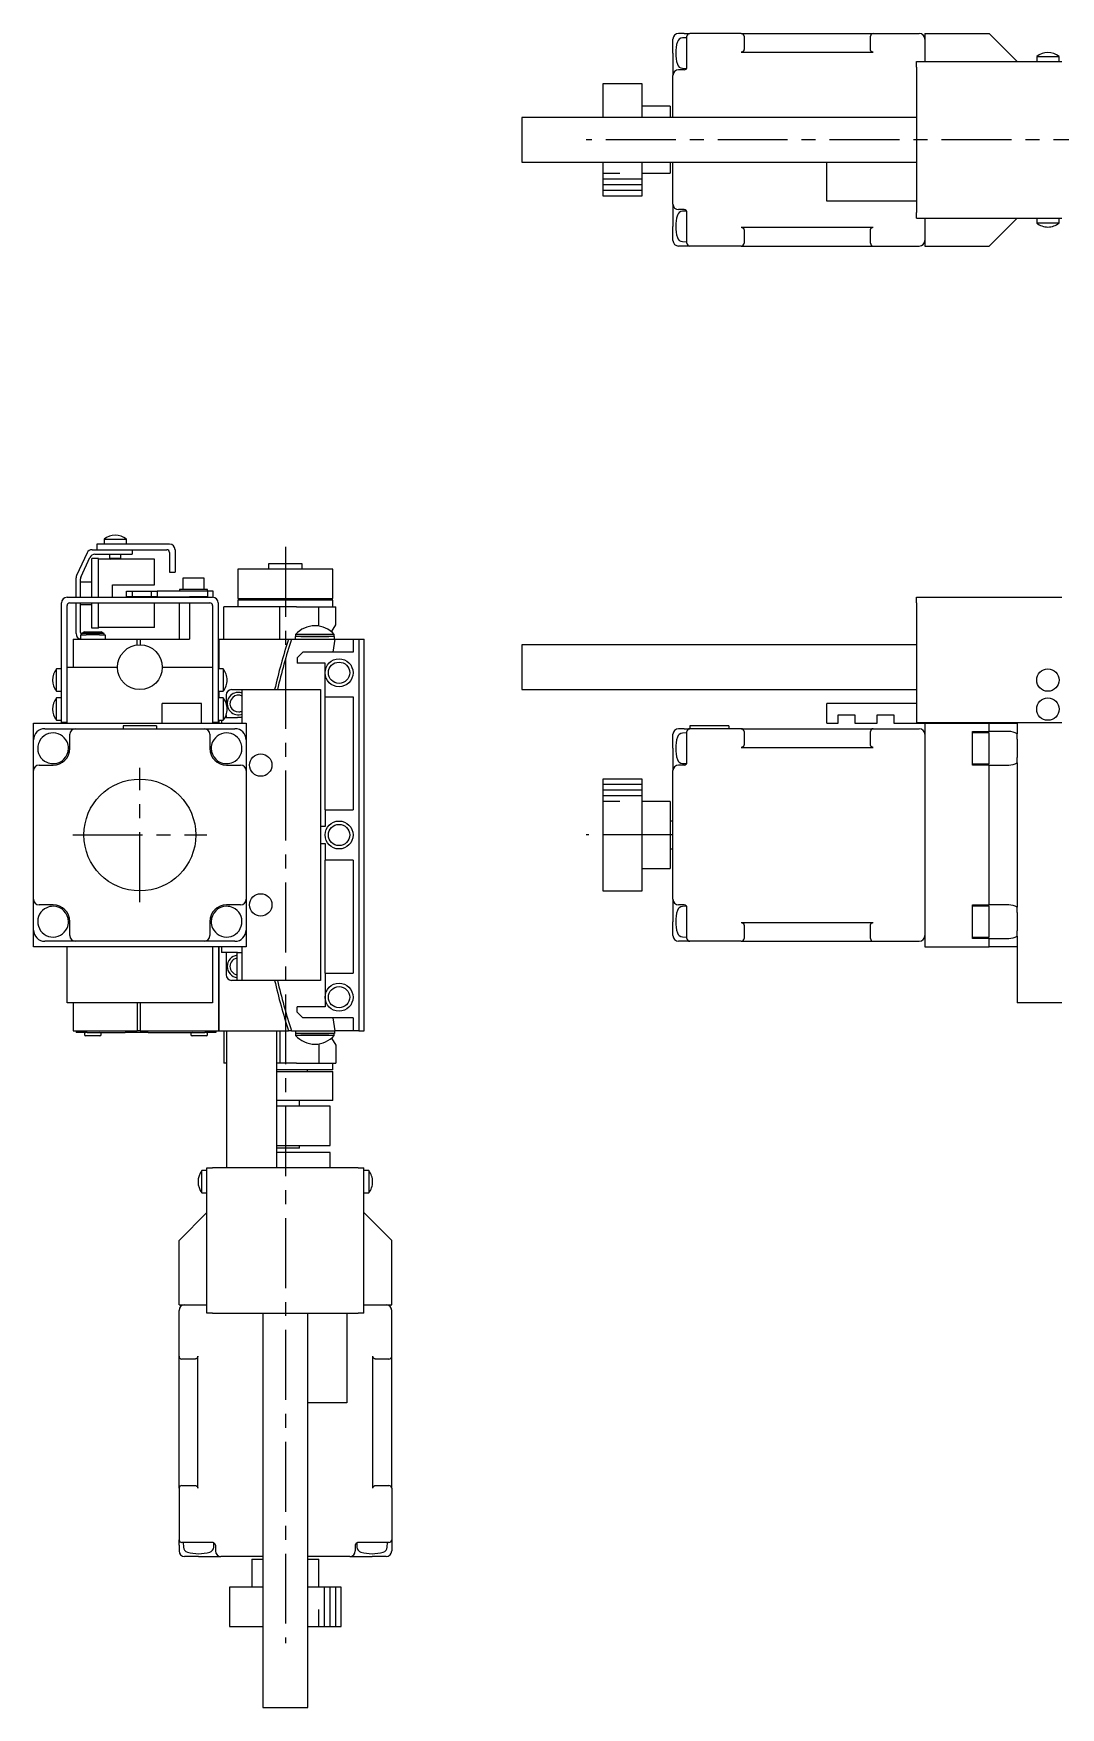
# Model space of a CAD drawing. Extents: x 118 to 837, y 27 to 540.
# Drawn here: x 118 to 301.5, y 240.2 to 539.5 of the extents above; entities that cross this region are included whole.
import ezdxf

# ---------------------------------------------------------------- set-up
doc = ezdxf.new("R2010")
doc.units = 0
doc.header["$LTSCALE"] = 10
doc.linetypes.add('CENTER', pattern=[2, 1.25, -0.25, 0.25, -0.25])
for name, color, linetype in [('1', 7, 'CONTINUOUS'), ('11', 7, 'CONTINUOUS'), ('2', 7, 'CONTINUOUS')]:
    doc.layers.add(name, color=color, linetype=linetype)

msp = doc.modelspace()

# ---------------------------------------------------------------- linework, layer by layer
at = {"layer": '1', "color": 7, "linetype": 'CONTINUOUS'}
for p, q in [((234.249999, 539.5), (233.249999, 539.5)), ((234.749999, 538.75), (233.946275, 538.707879)), ((234.249999, 539.5), (235.249999, 539.5)), ((234.749999, 537.5), (234.749999, 539)), ((244.449999, 539.5), (235.249999, 539.5)), ((244.449999, 539.5), (268.049999, 539.5)), ((244.949999, 539), (244.949999, 537.5)), ((267.549999, 537.5), (267.549999, 539)), ((268.049999, 539.5), (276.249999, 539.5)), ((277.249999, 539.5), (277.249999, 534.5)), ((277.249999, 539.5), (288.749999, 539.5)), ((293.749999, 534.5), (288.749999, 539.5)), ((232.249999, 536), (232.249999, 538.5)), ((232.249999, 536), (232.249999, 532)), ((234.749999, 533.414214), (234.749999, 537.5)), ((244.474533, 536.148835), (244.449999, 536.148232)), ((244.449999, 536.148232), (268.049999, 536.148232)), ((244.499008, 536.15064), (244.474533, 536.148835)), ((244.523364, 536.153644), (244.499008, 536.15064)), ((244.547544, 536.15784), (244.523364, 536.153644)), ((244.571489, 536.163217), (244.547544, 536.15784)), ((244.595141, 536.169762), (244.571489, 536.163217)), ((244.618444, 536.17746), (244.595141, 536.169762)), ((244.641341, 536.186293), (244.618444, 536.17746)), ((244.663777, 536.196238), (244.641341, 536.186293)), ((244.685697, 536.207272), (244.663777, 536.196238)), ((244.70705, 536.219368), (244.685697, 536.207272)), ((244.727784, 536.232497), (244.70705, 536.219368)), ((244.747849, 536.246629), (244.727784, 536.232497)), ((244.767196, 536.261727), (244.747849, 536.246629)), ((244.785778, 536.277757), (244.767196, 536.261727)), ((244.803552, 536.294679), (244.785778, 536.277757)), ((244.820475, 536.312453), (244.803552, 536.294679)), ((244.836504, 536.331036), (244.820475, 536.312453)), ((244.851603, 536.350383), (244.836504, 536.331036)), ((244.865734, 536.370447), (244.851603, 536.350383)), ((244.878863, 536.391181), (244.865734, 536.370447)), ((244.89096, 536.412534), (244.878863, 536.391181)), ((244.901994, 536.434455), (244.89096, 536.412534)), ((244.911939, 536.456891), (244.901994, 536.434455)), ((244.920771, 536.479787), (244.911939, 536.456891)), ((244.928469, 536.50309), (244.920771, 536.479787)), ((244.935015, 536.526742), (244.928469, 536.50309)), ((244.940392, 536.550687), (244.935015, 536.526742)), ((244.944587, 536.574867), (244.940392, 536.550687)), ((244.947591, 536.599224), (244.944587, 536.574867)), ((244.949397, 536.623698), (244.947591, 536.599224)), ((244.949999, 536.648232), (244.949397, 536.623698)), ((244.949999, 537.5), (244.949999, 536.648232)), ((267.549999, 536.648232), (267.549999, 537.5)), ((267.550601, 536.623698), (267.549999, 536.648232)), ((267.552407, 536.599224), (267.550601, 536.623698)), ((267.555411, 536.574867), (267.552407, 536.599224)), ((267.559606, 536.550687), (267.555411, 536.574867)), ((267.564983, 536.526742), (267.559606, 536.550687)), ((267.571529, 536.50309), (267.564983, 536.526742)), ((267.579227, 536.479787), (267.571529, 536.50309)), ((267.588059, 536.456891), (267.579227, 536.479787)), ((267.598004, 536.434455), (267.588059, 536.456891)), ((267.609038, 536.412534), (267.598004, 536.434455)), ((267.621135, 536.391181), (267.609038, 536.412534)), ((267.634264, 536.370447), (267.621135, 536.391181)), ((267.648395, 536.350383), (267.634264, 536.370447)), ((267.663494, 536.331036), (267.648395, 536.350383)), ((267.679523, 536.312453), (267.663494, 536.331036)), ((267.696446, 536.294679), (267.679523, 536.312453)), ((267.714219, 536.277757), (267.696446, 536.294679)), ((267.732802, 536.261727), (267.714219, 536.277757)), ((267.752149, 536.246629), (267.732802, 536.261727)), ((267.772214, 536.232497), (267.752149, 536.246629)), ((267.792948, 536.219368), (267.772214, 536.232497)), ((267.814301, 536.207272), (267.792948, 536.219368)), ((267.836221, 536.196238), (267.814301, 536.207272)), ((267.858657, 536.186293), (267.836221, 536.196238)), ((267.881554, 536.17746), (267.858657, 536.186293)), ((267.904857, 536.169762), (267.881554, 536.17746)), ((267.928509, 536.163217), (267.904857, 536.169762)), ((267.952454, 536.15784), (267.928509, 536.163217)), ((267.976634, 536.153644), (267.952454, 536.15784)), ((268.00099, 536.15064), (267.976634, 536.153644)), ((268.025465, 536.148835), (268.00099, 536.15064)), ((268.049999, 536.148232), (268.025465, 536.148835)), ((234.249999, 533), (233.249999, 533)), ((233.946275, 533.292121), (234.684962, 533.253408)), ((275.749999, 533.5), (275.749999, 534.5)), ((275.749999, 534.5), (301.749999, 534.5)), ((275.749999, 533.5), (275.749999, 507.5)), ((297.249999, 535.397999), (301.249999, 535.397999)), ((297.249999, 535.397999), (297.249999, 534.5)), ((301.249999, 534.5), (301.249999, 535.397999)), ((219.749999, 530.5), (219.749999, 524.5)), ((226.749999, 530.5), (219.749999, 530.5)), ((226.749999, 524.5), (226.749999, 530.5)), ((232.249999, 524.5), (232.249999, 532)), ((205.250001, 524.5), (205.250001, 516.5)), ((275.749999, 524.5), (205.250001, 524.5)), ((231.749999, 526.5), (226.749999, 526.5)), ((231.749999, 526.5), (231.749999, 524.5)), ((205.250001, 516.5), (275.749999, 516.5)), ((219.749999, 516.5), (219.749999, 510.5)), ((226.749999, 510.5), (226.749999, 516.5)), ((231.749999, 516.5), (231.749999, 514.5)), ((232.249999, 509), (232.249999, 516.5)), ((259.749999, 509.5), (259.749999, 516.5)), ((226.749999, 514.5), (231.749999, 514.5)), ((219.749999, 510.5), (226.749999, 510.5)), ((232.249999, 509), (232.249999, 505)), ((275.749999, 509.5), (259.749999, 509.5)), ((234.249999, 508), (233.249999, 508)), ((234.684962, 507.746592), (233.946275, 507.707879)), ((234.749999, 503.5), (234.749999, 507.585786)), ((275.749999, 506.5), (275.749999, 507.5)), ((275.749999, 506.5), (301.749999, 506.5)), ((277.249999, 506.5), (277.249999, 501.5)), ((288.749999, 501.5), (293.749999, 506.5)), ((297.249999, 506.5), (297.249999, 505.602001)), ((301.249999, 505.602001), (301.249999, 506.5)), ((232.249999, 502.5), (232.249999, 505)), ((234.749999, 502), (234.749999, 503.5)), ((244.449999, 504.851768), (268.049999, 504.851768)), ((244.449999, 504.851768), (244.474533, 504.851165)), ((244.474533, 504.851165), (244.499008, 504.84936)), ((244.499008, 504.84936), (244.523364, 504.846356)), ((244.523364, 504.846356), (244.547544, 504.84216)), ((244.547544, 504.84216), (244.571489, 504.836783)), ((244.571489, 504.836783), (244.595141, 504.830238)), ((244.595141, 504.830238), (244.618444, 504.82254)), ((244.618444, 504.82254), (244.641341, 504.813707)), ((244.641341, 504.813707), (244.663777, 504.803762)), ((244.663777, 504.803762), (244.685697, 504.792728)), ((244.685697, 504.792728), (244.70705, 504.780632)), ((244.70705, 504.780632), (244.727784, 504.767503)), ((244.727784, 504.767503), (244.747849, 504.753371)), ((244.747849, 504.753371), (244.767196, 504.738273)), ((244.767196, 504.738273), (244.785778, 504.722243)), ((244.785778, 504.722243), (244.803552, 504.705321)), ((244.803552, 504.705321), (244.820475, 504.687547)), ((244.820475, 504.687547), (244.836504, 504.668964)), ((244.836504, 504.668964), (244.851603, 504.649617)), ((244.851603, 504.649617), (244.865734, 504.629553)), ((244.865734, 504.629553), (244.878863, 504.608819)), ((244.878863, 504.608819), (244.89096, 504.587466)), ((244.89096, 504.587466), (244.901994, 504.565545)), ((244.901994, 504.565545), (244.911939, 504.543109)), ((244.911939, 504.543109), (244.920771, 504.520213)), ((244.920771, 504.520213), (244.928469, 504.49691)), ((244.928469, 504.49691), (244.935015, 504.473258)), ((244.935015, 504.473258), (244.940392, 504.449313)), ((244.940392, 504.449313), (244.944587, 504.425133)), ((244.944587, 504.425133), (244.947591, 504.400776)), ((244.947591, 504.400776), (244.949397, 504.376302)), ((244.949397, 504.376302), (244.949999, 504.351768)), ((244.949999, 504.351768), (244.949999, 503.5)), ((244.949999, 503.5), (244.949999, 502)), ((267.549999, 504.351768), (267.550601, 504.376302)), ((267.549999, 503.5), (267.549999, 504.351768)), ((267.549999, 502), (267.549999, 503.5)), ((267.550601, 504.376302), (267.552407, 504.400776)), ((267.552407, 504.400776), (267.555411, 504.425133)), ((267.555411, 504.425133), (267.559606, 504.449313)), ((267.559606, 504.449313), (267.564983, 504.473258)), ((267.564983, 504.473258), (267.571529, 504.49691)), ((267.571529, 504.49691), (267.579227, 504.520213)), ((267.579227, 504.520213), (267.588059, 504.543109)), ((267.588059, 504.543109), (267.598004, 504.565545)), ((267.598004, 504.565545), (267.609038, 504.587466)), ((267.609038, 504.587466), (267.621135, 504.608819)), ((267.621135, 504.608819), (267.634264, 504.629553)), ((267.634264, 504.629553), (267.648395, 504.649617)), ((267.648395, 504.649617), (267.663494, 504.668964)), ((267.663494, 504.668964), (267.679523, 504.687547)), ((267.679523, 504.687547), (267.696446, 504.705321)), ((267.696446, 504.705321), (267.714219, 504.722243)), ((267.714219, 504.722243), (267.732802, 504.738273)), ((267.732802, 504.738273), (267.752149, 504.753371)), ((267.752149, 504.753371), (267.772214, 504.767503)), ((267.772214, 504.767503), (267.792948, 504.780632)), ((267.792948, 504.780632), (267.814301, 504.792728)), ((267.814301, 504.792728), (267.836221, 504.803762)), ((267.836221, 504.803762), (267.858657, 504.813707)), ((267.858657, 504.813707), (267.881554, 504.82254)), ((267.881554, 504.82254), (267.904857, 504.830238)), ((267.904857, 504.830238), (267.928509, 504.836783)), ((267.928509, 504.836783), (267.952454, 504.84216)), ((267.952454, 504.84216), (267.976634, 504.846356)), ((267.976634, 504.846356), (268.00099, 504.84936)), ((268.00099, 504.84936), (268.025465, 504.851165)), ((268.025465, 504.851165), (268.049999, 504.851768)), ((301.249999, 505.602001), (297.249999, 505.602001)), ((234.249999, 501.5), (233.249999, 501.5)), ((233.946275, 502.292121), (234.749999, 502.25)), ((235.249999, 501.5), (234.249999, 501.5)), ((244.449999, 501.5), (235.249999, 501.5)), ((244.449999, 501.5), (268.049999, 501.5)), ((268.049999, 501.5), (276.249999, 501.5)), ((277.249999, 501.5), (288.749999, 501.5)), ((130.6, 449.097998), (133.265643, 449.097998)), ((130.6, 449.097998), (130.6, 448.199999)), ((133.265643, 449.097998), (134.6, 449.097998)), ((134.6, 448.199999), (134.6, 449.097998)), ((127.569039, 446.622617), (125.693692, 442.600923)), ((128.475347, 447.199999), (129.3, 447.199999)), ((128.985003, 446.399999), (135.6, 446.399999)), ((142.3, 448.199999), (129.3, 448.199999)), ((129.3, 448.199999), (129.3, 447.199999)), ((129.3, 447.199999), (141.8, 447.199999)), ((131.6, 446.399999), (131.6, 445.699999)), ((133.6, 445.699999), (133.6, 446.399999)), ((135.6, 447.199999), (135.6, 446.399999)), ((142.3, 446.699999), (142.3, 443.199999)), ((143.3, 447.199999), (143.3, 443.199999)), ((126.493692, 442.423567), (128.078695, 445.822617)), ((129.6, 445.649999), (128.4, 445.649999)), ((128.4, 438.699999), (128.4, 445.649999)), ((129.6, 438.699999), (129.6, 445.649999)), ((139.6, 445.499999), (129.6, 445.499999)), ((131.6, 445.699999), (132.932822, 445.699999)), ((131.6, 445.699999), (131.8, 445.499999)), ((132.932822, 445.699999), (133.6, 445.699999)), ((133.4, 445.499999), (133.6, 445.699999)), ((139.6, 440.899999), (139.6, 445.499999)), ((142.3, 443.199999), (143.3, 443.199999)), ((163, 443.699999), (154.5, 443.699999)), ((154.5, 443.699999), (154.5, 438.499999)), ((166, 444.699999), (160, 444.699999)), ((160, 444.699999), (160, 443.699999)), ((171.5, 443.699999), (163, 443.699999)), ((166, 443.699999), (166, 444.699999)), ((171.5, 438.499999), (171.5, 443.699999)), ((125.6, 438.699999), (125.6, 442.178304)), ((126.4, 438.699999), (126.4, 442.000949)), ((128.4, 441.399999), (126.4, 441.399999)), ((132.1, 440.899999), (139.6, 440.899999)), ((132.1, 438.699999), (132.1, 440.899999)), ((146.6, 440.099999), (144.1, 440.099999)), ((144.1, 440.099999), (144.1, 439.799999)), ((148.5, 442.099999), (144.7, 442.099999)), ((148.5, 442.099999), (144.7, 442.099999)), ((144.7, 442.099999), (144.7, 440.099999)), ((149.1, 440.099999), (146.6, 440.099999)), ((148.5, 440.099999), (148.5, 442.099999)), ((149.1, 439.799999), (149.1, 440.099999)), ((123, 416.299999), (123, 437.699999)), ((124, 438.699999), (150, 438.699999)), ((124, 416.299999), (124, 437.199999)), ((124.5, 437.699999), (149.5, 437.699999)), ((125.6, 432.199999), (125.6, 437.699999)), ((126.4, 432.399999), (126.4, 437.699999)), ((126.4, 437.399999), (128.4, 437.399999)), ((128.4, 433.149999), (128.4, 437.699999)), ((129.6, 433.149999), (129.6, 437.699999)), ((134.6, 438.799999), (134.6, 439.799999)), ((134.6, 439.799999), (135.6, 439.799999)), ((135.6, 438.799999), (134.6, 438.799999)), ((135.6, 439.799999), (135.6, 438.799999)), ((135.6, 439.799999), (139.1, 439.799999)), ((139.1, 438.799999), (135.6, 438.799999)), ((139.1, 438.799999), (139.1, 439.799999)), ((139.1, 439.799999), (140.1, 439.799999)), ((140.1, 438.799999), (139.1, 438.799999)), ((139.6, 433.299999), (139.6, 437.699999)), ((140.1, 439.799999), (140.1, 438.799999)), ((149.1, 439.799999), (140.1, 439.799999)), ((140.1, 438.799999), (145.457718, 438.799999)), ((144.1, 438.699999), (144.1, 438.799999)), ((144.1, 431.199999), (144.1, 437.699999)), ((145.457718, 438.799999), (145.86327, 438.799999)), ((145.86327, 438.799999), (145.86327, 438.699999)), ((149.1, 438.799999), (145.86327, 438.799999)), ((145.86327, 437.699999), (145.86327, 431.199999)), ((149.1, 439.799999), (149.1, 438.799999)), ((150.1, 439.799999), (149.1, 439.799999)), ((150, 437.199999), (150, 416.299999)), ((150.1, 438.694986), (150.1, 439.799999)), ((151, 437.699999), (151, 416.299999)), ((152, 431.199999), (152, 436.999999)), ((162, 436.999999), (152, 436.999999)), ((154.5, 438.499999), (163, 438.499999)), ((171.5, 438.199999), (154.5, 438.199999)), ((154.5, 438.199999), (154.5, 436.999999)), ((159.05, 438.499999), (159.05, 438.199999)), ((162, 431.199999), (162, 436.999999)), ((165, 436.999999), (162, 436.999999)), ((163, 438.499999), (171.5, 438.499999)), ((165, 436.999999), (169, 436.999999)), ((166.95, 438.199999), (166.95, 438.499999)), ((169, 433.544789), (169, 436.999999)), ((169, 436.999999), (172, 436.999999)), ((171.5, 436.999999), (171.5, 438.199999)), ((172, 433.798075), (172, 436.999999)), ((275.749999, 438.699999), (301.749999, 438.699999)), ((275.749999, 437.699999), (275.749999, 438.699999)), ((275.749999, 437.699999), (275.749999, 416.299999)), ((125.1, 431.199999), (125.1, 426.199999)), ((125.1, 431.199999), (136.513031, 431.199999)), ((126.4, 431.999999), (126.4, 431.220203)), ((126.4, 431.999999), (127.4, 431.999999)), ((126.4, 431.220203), (126.6, 431.199999)), ((127.1, 432.499999), (126.6, 432.211324)), ((130.6, 432.211324), (126.6, 432.211324)), ((126.6, 432.211324), (126.6, 431.999999)), ((127.1, 432.499999), (128.679106, 432.499999)), ((129.8, 431.999999), (127.4, 431.999999)), ((129.6, 433.149999), (128.4, 433.149999)), ((128.679106, 432.499999), (130.1, 432.499999)), ((139.6, 433.299999), (129.6, 433.299999)), ((129.8, 431.999999), (130.8, 431.999999)), ((130.6, 432.211324), (130.1, 432.499999)), ((130.6, 431.999999), (130.6, 432.211324)), ((130.8, 431.999999), (130.8, 431.199999)), ((136.513031, 431.199999), (137.029246, 431.199999)), ((136.513031, 430.170246), (136.513031, 431.199999)), ((137.029246, 431.199999), (137.029246, 430.199892)), ((137.029246, 431.199999), (145.86327, 431.199999)), ((151, 431.199999), (151.1, 431.199999)), ((151.1, 431.199999), (151.1, 425.899999)), ((151.1, 431.199999), (163.555488, 431.199999)), ((151.1, 425.899999), (151.1, 431.199999)), ((163.555488, 431.199999), (164.080506, 431.199999)), ((164.080506, 431.199999), (171.86327, 431.199999)), ((164.789459, 431.199999), (164.789459, 431.699998)), ((171.789459, 431.699998), (164.789459, 431.699998)), ((164.839457, 431.699998), (164.789459, 431.699998)), ((171.739457, 432.042612), (164.839457, 432.042612)), ((164.839457, 432.042612), (164.839457, 431.699998)), ((171.739457, 431.699998), (164.839457, 431.699998)), ((165.789459, 431.699998), (164.839457, 431.699998)), ((165.789459, 431.699998), (168.389459, 431.699998)), ((168.389459, 431.699998), (170.789459, 431.699998)), ((171.739457, 431.699998), (170.789459, 431.699998)), ((171.258404, 432.513593), (172, 433.798075)), ((171.86327, 431.199999), (171.457718, 428.899999)), ((171.739457, 431.699998), (171.739457, 432.042612)), ((171.789459, 431.699998), (171.739457, 431.699998)), ((171.789459, 431.199999), (171.789459, 431.699998)), ((171.798001, 431.699998), (171.789459, 431.699998)), ((171.798001, 431.699998), (171.789459, 431.699998)), ((171.798001, 431.199998), (171.798001, 431.699998)), ((171.86327, 431.199999), (175.1, 431.199999)), ((175.1, 431.199999), (175.1, 428.899999)), ((175.1, 431.199999), (176.1, 431.199999)), ((176.1, 431.199999), (176.1, 361.199999)), ((176.1, 431.199999), (177.1, 431.199999)), ((177.1, 361.199999), (177.1, 431.199999)), ((165.1, 427.899999), (166.1, 428.899999)), ((175.1, 428.899999), (166.1, 428.899999)), ((205.250001, 430.199999), (205.250001, 422.199999)), ((275.749999, 430.199999), (205.250001, 430.199999)), ((122.102001, 423.878943), (122.102001, 425.899999)), ((123, 425.899999), (122.102001, 425.899999)), ((124, 426.199999), (133, 426.199999)), ((141, 426.199999), (150, 426.199999)), ((151.897999, 425.899999), (151, 425.899999)), ((151.897999, 425.899999), (151.897999, 423.896541)), ((165.1, 427.899999), (165.1, 426.899999)), ((170.1, 426.899999), (165.1, 426.899999)), ((170.1, 425.199999), (170.1, 426.899999)), ((170.1, 420.899999), (170.1, 425.199999)), ((122.102001, 421.899999), (122.102001, 423.878943)), ((151.897999, 423.896541), (151.897999, 421.899999)), ((153.4, 422.199999), (155.3, 422.199999)), ((155.3, 416.199999), (155.3, 422.199999)), ((155.3, 422.199999), (168.3, 422.199999)), ((168.3, 422.199999), (169.3, 422.199999)), ((169.3, 422.199999), (169.3, 370.199999)), ((205.250001, 422.199999), (275.749999, 422.199999)), ((122.102001, 421.899999), (123, 421.899999)), ((122.102001, 418.678943), (122.102001, 420.699999)), ((123, 420.699999), (122.102001, 420.699999)), ((141, 416.199999), (141, 419.699999)), ((148, 419.699999), (141, 419.699999)), ((148, 416.199999), (148, 419.699999)), ((151, 421.899999), (151.897999, 421.899999)), ((151.897999, 420.699999), (151, 420.699999)), ((151.1, 421.899999), (151.1, 420.699999)), ((151.1, 420.699999), (151.1, 421.899999)), ((151.897999, 420.699999), (151.897999, 418.696541)), ((152.4, 421.199999), (152.4, 419.813552)), ((170.1, 420.899999), (175.1, 420.899999)), ((170.1, 400.699999), (170.1, 420.899999)), ((175.1, 420.899999), (175.1, 400.699999)), ((259.749999, 416.199999), (259.749999, 419.699999)), ((275.749999, 419.699999), (259.749999, 419.699999)), ((118, 413.199999), (118, 416.199999)), ((118, 416.199999), (141, 416.199999)), ((122.102001, 416.699999), (122.102001, 418.678943)), ((122.102001, 416.699999), (123, 416.699999)), ((124, 416.299999), (123, 416.299999)), ((124, 416.199999), (124, 416.299999)), ((141, 416.199999), (148, 416.199999)), ((148, 416.199999), (156, 416.199999)), ((151, 416.299999), (150, 416.299999)), ((150, 416.299999), (150, 416.199999)), ((151, 416.699999), (151.897999, 416.699999)), ((151.1, 416.699999), (151.1, 416.199999)), ((151.1, 416.199999), (151.1, 416.699999)), ((151.6, 416.699999), (151.6, 416.199999)), ((151.897999, 418.696541), (151.897999, 416.699999)), ((152.226659, 417.199999), (153.569039, 417.199999)), ((152.4, 417.586446), (152.4, 417.199999)), ((153.569039, 417.199999), (154.475347, 417.199999)), ((155.3, 417.199999), (154.475347, 417.199999)), ((156, 416.199999), (156, 413.199999)), ((259.749999, 416.199999), (261.749999, 416.199999)), ((261.749999, 417.699999), (264.749999, 417.699999)), ((261.749999, 416.199999), (261.749999, 417.699999)), ((264.749999, 417.699999), (264.749999, 416.199999)), ((264.749999, 416.199999), (268.749999, 416.199999)), ((268.749999, 417.699999), (271.749999, 417.699999)), ((268.749999, 416.199999), (268.749999, 417.699999)), ((271.749999, 417.699999), (271.749999, 416.199999)), ((271.749999, 416.199999), (277.249999, 416.199999)), ((275.749999, 416.299999), (301.749999, 416.299999)), ((277.249999, 416.199999), (277.249999, 376.199999)), ((277.249999, 416.199999), (288.749999, 416.199999)), ((287.749999, 416.199999), (287.749999, 416.299999)), ((288.749999, 414.699999), (288.749999, 416.199999)), ((288.749999, 416.199999), (293.749999, 416.199999)), ((293.749999, 416.299999), (293.749999, 416.199999)), ((293.749999, 416.199999), (293.749999, 414.298075)), ((118, 409.114213), (118, 413.199999)), ((118, 411.848231), (118, 413.199999)), ((120, 415.199999), (124.085786, 415.199999)), ((120, 415.199999), (121.351768, 415.199999)), ((124.085786, 415.199999), (125.5, 415.199999)), ((124.5, 411.699999), (124.5, 414.199999)), ((125.5, 415.199999), (148.5, 415.199999)), ((134, 415.699999), (134, 415.199999)), ((140, 415.699999), (134, 415.699999)), ((140, 415.699999), (140, 415.199999)), ((148.5, 415.199999), (149.914214, 415.199999)), ((149.5, 414.199999), (149.5, 411.699999)), ((149.914214, 415.199999), (154, 415.199999)), ((152.648232, 415.199999), (154, 415.199999)), ((156, 413.199999), (156, 409.114213)), ((156, 413.199999), (156, 411.848231)), ((232.249999, 411.699999), (232.249999, 414.199999)), ((234.249999, 415.199999), (233.249999, 415.199999)), ((234.749999, 414.449999), (233.946275, 414.407878)), ((234.249999, 415.199999), (235.249999, 415.199999)), ((234.749999, 413.199999), (234.749999, 414.699999)), ((234.749999, 409.114213), (234.749999, 413.199999)), ((242.249999, 415.699999), (235.249999, 415.699999)), ((235.249999, 415.699999), (235.249999, 415.199999)), ((244.449999, 415.199999), (235.249999, 415.199999)), ((242.249999, 415.699999), (242.249999, 415.199999)), ((244.449999, 415.199999), (268.049999, 415.199999)), ((244.949999, 414.699999), (244.949999, 413.199999)), ((244.949999, 413.199999), (244.949999, 412.348231)), ((267.549999, 413.199999), (267.549999, 414.699999)), ((267.549999, 412.348231), (267.549999, 413.199999)), ((268.049999, 415.199999), (276.249999, 415.199999)), ((285.749999, 414.699999), (288.749999, 414.699999)), ((285.749999, 408.699999), (285.749999, 414.699999)), ((288.749999, 414.449999), (285.749999, 414.449999)), ((292.249999, 414.699999), (288.749999, 414.699999)), ((288.749999, 408.949999), (288.749999, 414.449999)), ((288.749999, 411.699999), (288.749999, 414.449999)), ((293.749999, 413.358311), (293.749999, 414.298075)), ((293.749999, 413.358311), (293.749999, 410.041687)), ((232.249999, 411.699999), (232.249999, 407.699999)), ((244.474533, 411.848834), (244.449999, 411.848231)), ((244.449999, 411.848231), (268.049999, 411.848231)), ((244.499008, 411.850639), (244.474533, 411.848834)), ((244.523364, 411.853643), (244.499008, 411.850639)), ((244.547544, 411.857839), (244.523364, 411.853643)), ((244.571489, 411.863216), (244.547544, 411.857839)), ((244.595141, 411.869761), (244.571489, 411.863216)), ((244.618444, 411.877459), (244.595141, 411.869761)), ((244.641341, 411.886292), (244.618444, 411.877459)), ((244.663777, 411.896237), (244.641341, 411.886292)), ((244.685697, 411.907271), (244.663777, 411.896237)), ((244.70705, 411.919367), (244.685697, 411.907271)), ((244.727784, 411.932496), (244.70705, 411.919367)), ((244.747849, 411.946628), (244.727784, 411.932496)), ((244.767196, 411.961726), (244.747849, 411.946628)), ((244.785778, 411.977756), (244.767196, 411.961726)), ((244.803552, 411.994678), (244.785778, 411.977756)), ((244.820475, 412.012452), (244.803552, 411.994678)), ((244.836504, 412.031035), (244.820475, 412.012452)), ((244.851603, 412.050382), (244.836504, 412.031035)), ((244.865734, 412.070446), (244.851603, 412.050382)), ((244.878863, 412.09118), (244.865734, 412.070446)), ((244.89096, 412.112533), (244.878863, 412.09118)), ((244.901994, 412.134454), (244.89096, 412.112533)), ((244.911939, 412.15689), (244.901994, 412.134454)), ((244.920771, 412.179786), (244.911939, 412.15689)), ((244.928469, 412.203089), (244.920771, 412.179786)), ((244.935015, 412.226741), (244.928469, 412.203089)), ((244.940392, 412.250686), (244.935015, 412.226741)), ((244.944587, 412.274866), (244.940392, 412.250686)), ((244.947591, 412.299223), (244.944587, 412.274866)), ((244.949397, 412.323697), (244.947591, 412.299223)), ((244.949999, 412.348231), (244.949397, 412.323697)), ((267.550601, 412.323697), (267.549999, 412.348231)), ((267.552407, 412.299223), (267.550601, 412.323697)), ((267.555411, 412.274866), (267.552407, 412.299223)), ((267.559606, 412.250686), (267.555411, 412.274866)), ((267.564983, 412.226741), (267.559606, 412.250686)), ((267.571529, 412.203089), (267.564983, 412.226741)), ((267.579227, 412.179786), (267.571529, 412.203089)), ((267.588059, 412.15689), (267.579227, 412.179786)), ((267.598004, 412.134454), (267.588059, 412.15689)), ((267.609038, 412.112533), (267.598004, 412.134454)), ((267.621135, 412.09118), (267.609038, 412.112533)), ((267.634264, 412.070446), (267.621135, 412.09118)), ((267.648395, 412.050382), (267.634264, 412.070446)), ((267.663494, 412.031035), (267.648395, 412.050382)), ((267.679523, 412.012452), (267.663494, 412.031035)), ((267.696446, 411.994678), (267.679523, 412.012452)), ((267.714219, 411.977756), (267.696446, 411.994678)), ((267.732802, 411.961726), (267.714219, 411.977756)), ((267.752149, 411.946628), (267.732802, 411.961726)), ((267.772214, 411.932496), (267.752149, 411.946628)), ((267.792948, 411.919367), (267.772214, 411.932496)), ((267.814301, 411.907271), (267.792948, 411.919367)), ((267.836221, 411.896237), (267.814301, 411.907271)), ((267.858657, 411.886292), (267.836221, 411.896237)), ((267.881554, 411.877459), (267.858657, 411.886292)), ((267.904857, 411.869761), (267.881554, 411.877459)), ((267.928509, 411.863216), (267.904857, 411.869761)), ((267.952454, 411.857839), (267.928509, 411.863216)), ((267.976634, 411.853643), (267.952454, 411.857839)), ((268.00099, 411.850639), (267.976634, 411.853643)), ((268.025465, 411.848834), (268.00099, 411.850639)), ((268.049999, 411.848231), (268.025465, 411.848834)), ((288.749999, 408.949999), (288.749999, 411.699999)), ((293.749999, 409.101923), (293.749999, 410.041687)), ((118, 407.699999), (118, 409.114213)), ((118, 384.699999), (118, 407.699999)), ((119, 408.699999), (121.5, 408.699999)), ((152.5, 408.699999), (155, 408.699999)), ((156, 409.114213), (156, 407.699999)), ((156, 407.699999), (156, 384.699999)), ((232.249999, 384.699999), (232.249999, 407.699999)), ((234.249999, 408.699999), (233.249999, 408.699999)), ((233.946275, 408.99212), (234.684962, 408.953407)), ((285.749999, 408.949999), (288.749999, 408.949999)), ((288.749999, 408.699999), (285.749999, 408.699999)), ((288.749999, 383.699999), (288.749999, 408.699999)), ((288.749999, 408.699999), (292.249999, 408.699999)), ((293.749999, 409.101923), (293.749999, 383.298075)), ((219.749999, 406.199999), (219.749999, 386.199999)), ((226.749999, 406.199999), (219.749999, 406.199999)), ((226.749999, 386.199999), (226.749999, 406.199999)), ((231.749999, 402.199999), (226.749999, 402.199999)), ((231.749999, 402.199999), (231.749999, 390.199999)), ((170.1, 400.699999), (170.1, 397.699999)), ((170.1, 400.699999), (175.1, 400.699999)), ((232.249999, 398.699999), (231.749999, 398.699999)), ((170.1, 397.699999), (169.3, 397.699999)), ((169.3, 394.699999), (170.1, 394.699999)), ((170.1, 394.699999), (170.1, 391.699999)), ((231.749999, 393.699999), (232.249999, 393.699999)), ((175.1, 391.699999), (170.1, 391.699999)), ((170.1, 371.499999), (170.1, 391.699999)), ((175.1, 391.699999), (175.1, 371.499999)), ((226.749999, 390.199999), (231.749999, 390.199999)), ((219.749999, 386.199999), (226.749999, 386.199999)), ((118, 383.285785), (118, 384.699999)), ((118, 379.199999), (118, 383.285785)), ((121.5, 383.699999), (119, 383.699999)), ((155, 383.699999), (152.5, 383.699999)), ((156, 384.699999), (156, 383.285785)), ((156, 383.285785), (156, 379.199999)), ((232.249999, 384.699999), (232.249999, 380.699999)), ((234.249999, 383.699999), (233.249999, 383.699999)), ((234.684962, 383.446591), (233.946275, 383.407878)), ((234.749999, 379.199999), (234.749999, 383.285785)), ((285.749999, 383.699999), (288.749999, 383.699999)), ((285.749999, 377.699999), (285.749999, 383.699999)), ((288.749999, 383.449999), (285.749999, 383.449999)), ((292.249999, 383.699999), (288.749999, 383.699999)), ((288.749999, 380.699999), (288.749999, 383.449999)), ((288.749999, 377.949999), (288.749999, 383.449999)), ((293.749999, 382.358311), (293.749999, 383.298075)), ((118, 379.199999), (118, 380.551767)), ((124.5, 378.199999), (124.5, 380.699999)), ((149.5, 380.699999), (149.5, 378.199999)), ((156, 380.551767), (156, 379.199999)), ((232.249999, 378.199999), (232.249999, 380.699999)), ((244.449999, 380.551767), (268.049999, 380.551767)), ((244.449999, 380.551767), (244.474533, 380.551164)), ((244.474533, 380.551164), (244.499008, 380.549359)), ((244.499008, 380.549359), (244.523364, 380.546355)), ((244.523364, 380.546355), (244.547544, 380.542159)), ((244.547544, 380.542159), (244.571489, 380.536782)), ((244.571489, 380.536782), (244.595141, 380.530237)), ((244.595141, 380.530237), (244.618444, 380.522539)), ((244.618444, 380.522539), (244.641341, 380.513707)), ((244.641341, 380.513707), (244.663777, 380.503761)), ((244.663777, 380.503761), (244.685697, 380.492727)), ((244.685697, 380.492727), (244.70705, 380.480631)), ((244.70705, 380.480631), (244.727784, 380.467502)), ((244.727784, 380.467502), (244.747849, 380.453371)), ((244.747849, 380.453371), (244.767196, 380.438272)), ((244.767196, 380.438272), (244.785778, 380.422242)), ((244.785778, 380.422242), (244.803552, 380.40532)), ((244.803552, 380.40532), (244.820475, 380.387546)), ((244.820475, 380.387546), (244.836504, 380.368963)), ((244.836504, 380.368963), (244.851603, 380.349616)), ((244.851603, 380.349616), (244.865734, 380.329552)), ((244.865734, 380.329552), (244.878863, 380.308818)), ((244.878863, 380.308818), (244.89096, 380.287465)), ((244.89096, 380.287465), (244.901994, 380.265544)), ((244.901994, 380.265544), (244.911939, 380.243108)), ((244.911939, 380.243108), (244.920771, 380.220212)), ((244.920771, 380.220212), (244.928469, 380.196909)), ((244.928469, 380.196909), (244.935015, 380.173257)), ((244.935015, 380.173257), (244.940392, 380.149312)), ((244.940392, 380.149312), (244.944587, 380.125132)), ((244.944587, 380.125132), (244.947591, 380.100775)), ((267.552407, 380.100775), (267.555411, 380.125132)), ((267.555411, 380.125132), (267.559606, 380.149312)), ((267.559606, 380.149312), (267.564983, 380.173257)), ((267.564983, 380.173257), (267.571529, 380.196909)), ((267.571529, 380.196909), (267.579227, 380.220212)), ((267.579227, 380.220212), (267.588059, 380.243108)), ((267.588059, 380.243108), (267.598004, 380.265544)), ((267.598004, 380.265544), (267.609038, 380.287465)), ((267.609038, 380.287465), (267.621135, 380.308818)), ((267.621135, 380.308818), (267.634264, 380.329552)), ((267.634264, 380.329552), (267.648395, 380.349616)), ((267.648395, 380.349616), (267.663494, 380.368963)), ((267.663494, 380.368963), (267.679523, 380.387546)), ((267.679523, 380.387546), (267.696446, 380.40532)), ((267.696446, 380.40532), (267.714219, 380.422242)), ((267.714219, 380.422242), (267.732802, 380.438272)), ((267.732802, 380.438272), (267.752149, 380.453371)), ((267.752149, 380.453371), (267.772214, 380.467502)), ((267.772214, 380.467502), (267.792948, 380.480631)), ((267.792948, 380.480631), (267.814301, 380.492727)), ((267.814301, 380.492727), (267.836221, 380.503761)), ((267.836221, 380.503761), (267.858657, 380.513707)), ((267.858657, 380.513707), (267.881554, 380.522539)), ((267.881554, 380.522539), (267.904857, 380.530237)), ((267.904857, 380.530237), (267.928509, 380.536782)), ((267.928509, 380.536782), (267.952454, 380.542159)), ((267.952454, 380.542159), (267.976634, 380.546355)), ((267.976634, 380.546355), (268.00099, 380.549359)), ((268.00099, 380.549359), (268.025465, 380.551164)), ((268.025465, 380.551164), (268.049999, 380.551767)), ((288.749999, 377.949999), (288.749999, 380.699999)), ((293.749999, 382.358311), (293.749999, 379.041687)), ((118, 376.199999), (118, 379.199999)), ((124.085786, 377.199999), (120, 377.199999)), ((121.351768, 377.199999), (120, 377.199999)), ((125.5, 377.199999), (124.085786, 377.199999)), ((148.5, 377.199999), (125.5, 377.199999)), ((149.914214, 377.199999), (148.5, 377.199999)), ((154, 377.199999), (149.914214, 377.199999)), ((154, 377.199999), (152.648232, 377.199999)), ((156, 379.199999), (156, 376.199999)), ((234.249999, 377.199999), (233.249999, 377.199999)), ((233.946275, 377.99212), (234.749999, 377.949999)), ((235.249999, 377.199999), (234.249999, 377.199999)), ((234.749999, 377.699999), (234.749999, 379.199999)), ((244.449999, 377.199999), (235.249999, 377.199999)), ((244.449999, 377.199999), (268.049999, 377.199999)), ((244.947591, 380.100775), (244.949397, 380.076301)), ((244.949397, 380.076301), (244.949999, 380.051767)), ((244.949999, 380.051767), (244.949999, 379.199999)), ((244.949999, 379.199999), (244.949999, 377.699999)), ((267.549999, 380.051767), (267.550601, 380.076301)), ((267.549999, 379.199999), (267.549999, 380.051767)), ((267.549999, 377.699999), (267.549999, 379.199999)), ((267.550601, 380.076301), (267.552407, 380.100775)), ((268.049999, 377.199999), (276.249999, 377.199999)), ((285.749999, 377.949999), (288.749999, 377.949999)), ((288.749999, 377.699999), (285.749999, 377.699999)), ((288.749999, 376.199999), (288.749999, 377.699999)), ((288.749999, 377.699999), (292.249999, 377.699999)), ((293.749999, 378.101923), (293.749999, 379.041687)), ((293.749999, 378.101923), (293.749999, 376.199999)), ((156, 376.199999), (118, 376.199999)), ((124, 366.199999), (124, 376.199999)), ((150, 376.199999), (150, 366.199999)), ((151.1, 376.199999), (151.1, 361.199999)), ((151.1, 361.199999), (151.1, 376.199999)), ((151.6, 376.199999), (151.6, 375.199999)), ((151.693692, 375.199999), (151.6, 375.199999)), ((153.569039, 375.199999), (151.693692, 375.199999)), ((152.4, 375.199999), (152.4, 371.199999)), ((154.475347, 375.199999), (153.569039, 375.199999)), ((154.4, 370.199999), (154.4, 375.199999)), ((154.475347, 375.199999), (155.3, 375.199999)), ((155.3, 370.199999), (155.3, 376.199999)), ((277.249999, 376.199999), (288.749999, 376.199999)), ((293.749999, 376.199999), (288.749999, 376.199999)), ((293.749999, 376.199999), (293.749999, 366.199999)), ((170.1, 371.499999), (170.1, 367.199999)), ((170.1, 371.499999), (175.1, 371.499999)), ((154.4, 370.199999), (153.4, 370.199999)), ((155.3, 370.199999), (154.4, 370.199999)), ((168.3, 370.199999), (155.3, 370.199999)), ((169.3, 370.199999), (168.3, 370.199999)), ((150, 366.199999), (124, 366.199999)), ((125.1, 366.199999), (125.1, 361.199999)), ((136.513031, 366.199999), (136.513031, 361.199999)), ((137.029246, 366.2), (137.029246, 361.199999)), ((165.1, 364.499999), (165.1, 365.499999)), ((170.1, 365.499999), (165.1, 365.499999)), ((170.1, 367.199999), (170.1, 365.499999)), ((301.749999, 366.199999), (293.749999, 366.199999)), ((165.1, 364.499999), (166.1, 363.499999)), ((175.1, 363.499999), (166.1, 363.499999)), ((171.457718, 363.499999), (171.86327, 361.199999)), ((175.1, 363.499999), (175.1, 361.199999)), ((125.1, 361.199999), (136.513031, 361.199999)), ((125.6, 361.199999), (125.6, 360.899999)), ((127.6, 360.899999), (125.6, 360.899999)), ((127.1, 360.649999), (127.1, 360.549999)), ((129.85, 360.299999), (127.35, 360.299999)), ((128.7236, 360.299999), (127.35, 360.299999)), ((127.6, 360.899999), (134.355631, 360.899999)), ((129.85, 360.299999), (128.7236, 360.299999)), ((130.1, 360.549999), (130.1, 360.649999)), ((136.355631, 360.899999), (134.355631, 360.899999)), ((136.355631, 360.899999), (136.355631, 361.199999)), ((136.52301, 360.899999), (136.355631, 360.899999)), ((137.029246, 361.199999), (136.52301, 361.199999)), ((138.467166, 360.899999), (136.52301, 360.899999)), ((137.029246, 361.199999), (151.1, 361.199999)), ((138.467166, 360.899999), (148.6, 360.899999)), ((146.1, 360.649999), (146.1, 360.549999)), ((148.85, 360.299999), (146.35, 360.299999)), ((147.7236, 360.299999), (146.35, 360.299999)), ((148.85, 360.299999), (147.7236, 360.299999)), ((150.6, 360.899999), (148.6, 360.899999)), ((149.1, 360.549999), (149.1, 360.649999)), ((150.6, 361.199999), (150.6, 360.899999)), ((151.1, 361.199999), (163.555488, 361.199999)), ((152, 361.199999), (152, 355.399999)), ((152.5, 361.199999), (152.5, 336.699999)), ((161.5, 336.699999), (161.5, 361.199999)), ((162, 361.199999), (162, 355.399999)), ((164.080506, 361.199999), (163.555488, 361.199999)), ((164.080506, 361.199999), (171.86327, 361.199999)), ((164.789459, 361.199999), (164.789459, 360.7)), ((164.839457, 360.7), (164.789459, 360.7)), ((171.789459, 360.7), (164.789459, 360.7)), ((165.789459, 360.7), (164.839457, 360.7)), ((171.739457, 360.7), (164.839457, 360.7)), ((164.839457, 360.7), (164.839457, 360.357386)), ((171.739457, 360.357386), (164.839457, 360.357386)), ((165.789459, 360.7), (168.389459, 360.7)), ((168.389459, 360.7), (170.789459, 360.7)), ((171.739457, 360.7), (170.789459, 360.7)), ((171.258404, 359.886405), (172, 358.601923)), ((171.789459, 360.7), (171.739457, 360.7)), ((171.739457, 360.357386), (171.739457, 360.7)), ((171.789459, 361.199999), (171.789459, 360.7)), ((171.798001, 360.7), (171.789459, 360.7)), ((171.798001, 360.7), (171.789459, 360.7)), ((171.798001, 361.2), (171.798001, 360.7)), ((175.1, 361.199999), (171.86327, 361.199999)), ((176.1, 361.199999), (175.1, 361.199999)), ((176.1, 361.199999), (177.1, 361.199999)), ((169, 358.855209), (169, 355.399999)), ((172, 358.601923), (172, 355.399999)), ((152.5, 355.399999), (152, 355.399999)), ((162, 355.399999), (161.5, 355.399999)), ((171.5, 354.199999), (161.5, 354.199999)), ((161.5, 353.899999), (163, 353.899999)), ((165, 355.399999), (162, 355.399999)), ((163, 353.899999), (171.5, 353.899999)), ((165, 355.399999), (169, 355.399999)), ((166.95, 353.899999), (166.95, 354.199999)), ((169, 355.399999), (172, 355.399999)), ((171.5, 354.199999), (171.5, 355.399999)), ((171.5, 348.699999), (171.5, 353.899999)), ((163, 348.699999), (161.5, 348.699999)), ((171, 347.699999), (161.5, 347.699999)), ((171.5, 348.699999), (163, 348.699999)), ((165.5, 347.699999), (165.5, 348.699999)), ((171, 340.699999), (171, 347.699999)), ((161.5, 340.699999), (171, 340.699999)), ((165.5, 340.199999), (161.5, 340.199999)), ((171, 339.449999), (161.5, 339.449999)), ((165.5, 340.199999), (165.5, 340.699999)), ((171, 336.699999), (171, 339.449999)), ((148.102001, 332.199999), (148.102001, 336.199999)), ((149, 336.199999), (148.102001, 336.199999)), ((149, 310.699999), (149, 336.699999)), ((149, 336.699999), (150, 336.699999)), ((176, 336.699999), (150, 336.699999)), ((176, 336.699999), (177, 336.699999)), ((177, 310.699999), (177, 336.699999)), ((177.897999, 336.199999), (177, 336.199999)), ((177.897999, 336.199999), (177.897999, 332.199999)), ((148.102001, 332.199999), (149, 332.199999)), ((177, 332.199999), (177.897999, 332.199999)), ((149, 328.699999), (144, 323.699999)), ((182, 323.699999), (177, 328.699999)), ((144, 312.199999), (144, 323.699999)), ((182, 312.199999), (182, 323.699999)), ((144, 312.199999), (149, 312.199999)), ((177, 312.199999), (182, 312.199999)), ((144, 302.999999), (144, 311.199999)), ((150, 310.699999), (149, 310.699999)), ((150, 310.699999), (176, 310.699999)), ((159, 310.699999), (159, 240.200001)), ((167, 240.200001), (167, 310.699999)), ((174, 310.699999), (174, 294.699999)), ((177, 310.699999), (176, 310.699999)), ((182, 302.999999), (182, 311.199999)), ((144, 279.399999), (144, 302.999999)), ((146, 302.499999), (144.5, 302.499999)), ((146.851768, 302.499999), (146, 302.499999)), ((146.876302, 302.500601), (146.851768, 302.499999)), ((146.900776, 302.502407), (146.876302, 302.500601)), ((146.925133, 302.505411), (146.900776, 302.502407)), ((146.949313, 302.509606), (146.925133, 302.505411)), ((146.973258, 302.514983), (146.949313, 302.509606)), ((146.99691, 302.521529), (146.973258, 302.514983)), ((147.020213, 302.529227), (146.99691, 302.521529)), ((147.043109, 302.538059), (147.020213, 302.529227)), ((147.065545, 302.548004), (147.043109, 302.538059)), ((147.087466, 302.559038), (147.065545, 302.548004)), ((147.108819, 302.571135), (147.087466, 302.559038)), ((147.129553, 302.584264), (147.108819, 302.571135)), ((147.149617, 302.598395), (147.129553, 302.584264)), ((147.168964, 302.613494), (147.149617, 302.598395)), ((147.187547, 302.629523), (147.168964, 302.613494)), ((147.205321, 302.646446), (147.187547, 302.629523)), ((147.222243, 302.66422), (147.205321, 302.646446)), ((147.238273, 302.682802), (147.222243, 302.66422)), ((147.253371, 302.702149), (147.238273, 302.682802)), ((147.267503, 302.722214), (147.253371, 302.702149)), ((147.280632, 302.742948), (147.267503, 302.722214)), ((147.292728, 302.764301), (147.280632, 302.742948)), ((147.303762, 302.786221), (147.292728, 302.764301)), ((147.313707, 302.808657), (147.303762, 302.786221)), ((147.32254, 302.831554), (147.313707, 302.808657)), ((147.330238, 302.854857), (147.32254, 302.831554)), ((147.336783, 302.878509), (147.330238, 302.854857)), ((147.34216, 302.902454), (147.336783, 302.878509)), ((147.346356, 302.926634), (147.34216, 302.902454)), ((147.34936, 302.95099), (147.346356, 302.926634)), ((147.351165, 302.975465), (147.34936, 302.95099)), ((147.351768, 302.999999), (147.351165, 302.975465)), ((147.351768, 279.399999), (147.351768, 302.999999)), ((178.648232, 279.399999), (178.648232, 302.999999)), ((178.648835, 302.975465), (178.648232, 302.999999)), ((178.65064, 302.95099), (178.648835, 302.975465)), ((178.653644, 302.926634), (178.65064, 302.95099)), ((178.65784, 302.902454), (178.653644, 302.926634)), ((178.663217, 302.878509), (178.65784, 302.902454)), ((178.669762, 302.854857), (178.663217, 302.878509)), ((178.67746, 302.831554), (178.669762, 302.854857)), ((178.686293, 302.808657), (178.67746, 302.831554)), ((178.696238, 302.786221), (178.686293, 302.808657)), ((178.707272, 302.764301), (178.696238, 302.786221)), ((178.719368, 302.742948), (178.707272, 302.764301)), ((178.732497, 302.722214), (178.719368, 302.742948)), ((178.746629, 302.702149), (178.732497, 302.722214)), ((178.761727, 302.682802), (178.746629, 302.702149)), ((178.777757, 302.66422), (178.761727, 302.682802)), ((178.794679, 302.646446), (178.777757, 302.66422)), ((178.812453, 302.629523), (178.794679, 302.646446)), ((178.831036, 302.613494), (178.812453, 302.629523)), ((178.850383, 302.598395), (178.831036, 302.613494)), ((178.870447, 302.584264), (178.850383, 302.598395)), ((178.891181, 302.571135), (178.870447, 302.584264)), ((178.912534, 302.559038), (178.891181, 302.571135)), ((178.934455, 302.548004), (178.912534, 302.559038)), ((178.956891, 302.538059), (178.934455, 302.548004)), ((178.979787, 302.529227), (178.956891, 302.538059)), ((179.00309, 302.521529), (178.979787, 302.529227)), ((179.026742, 302.514983), (179.00309, 302.521529)), ((179.050687, 302.509606), (179.026742, 302.514983)), ((179.074867, 302.505411), (179.050687, 302.509606)), ((179.099224, 302.502407), (179.074867, 302.505411)), ((179.123698, 302.500601), (179.099224, 302.502407)), ((179.148232, 302.499999), (179.123698, 302.500601)), ((180, 302.499999), (179.148232, 302.499999)), ((181.5, 302.499999), (180, 302.499999)), ((182, 279.399999), (182, 302.999999)), ((174, 294.699999), (167, 294.699999)), ((144, 279.399999), (144, 270.199999)), ((144.5, 279.899999), (146, 279.899999)), ((146, 279.899999), (146.851768, 279.899999)), ((146.851768, 279.899999), (146.876302, 279.899397)), ((146.876302, 279.899397), (146.900776, 279.897591)), ((146.900776, 279.897591), (146.925133, 279.894587)), ((146.925133, 279.894587), (146.949313, 279.890392)), ((146.949313, 279.890392), (146.973258, 279.885015)), ((146.973258, 279.885015), (146.99691, 279.878469)), ((146.99691, 279.878469), (147.020213, 279.870771)), ((147.020213, 279.870771), (147.043109, 279.861939)), ((147.043109, 279.861939), (147.065545, 279.851994)), ((147.065545, 279.851994), (147.087466, 279.84096)), ((147.087466, 279.84096), (147.108819, 279.828863)), ((147.108819, 279.828863), (147.129553, 279.815734)), ((147.129553, 279.815734), (147.149617, 279.801603)), ((147.149617, 279.801603), (147.168964, 279.786504)), ((147.168964, 279.786504), (147.187547, 279.770475)), ((147.187547, 279.770475), (147.205321, 279.753552)), ((147.205321, 279.753552), (147.222243, 279.735778)), ((147.222243, 279.735778), (147.238273, 279.717196)), ((147.238273, 279.717196), (147.253371, 279.697849)), ((147.253371, 279.697849), (147.267503, 279.677784)), ((147.267503, 279.677784), (147.280632, 279.65705)), ((147.280632, 279.65705), (147.292728, 279.635697)), ((147.292728, 279.635697), (147.303762, 279.613777)), ((147.303762, 279.613777), (147.313707, 279.591341)), ((147.313707, 279.591341), (147.32254, 279.568444)), ((147.32254, 279.568444), (147.330238, 279.545141)), ((147.330238, 279.545141), (147.336783, 279.521489)), ((147.336783, 279.521489), (147.34216, 279.497544)), ((147.34216, 279.497544), (147.346356, 279.473364)), ((147.346356, 279.473364), (147.34936, 279.449008)), ((147.34936, 279.449008), (147.351165, 279.424533)), ((147.351165, 279.424533), (147.351768, 279.399999)), ((178.648232, 279.399999), (178.648835, 279.424533)), ((178.648835, 279.424533), (178.65064, 279.449008)), ((178.65064, 279.449008), (178.653644, 279.473364)), ((178.653644, 279.473364), (178.65784, 279.497544)), ((178.65784, 279.497544), (178.663217, 279.521489)), ((178.663217, 279.521489), (178.669762, 279.545141)), ((178.669762, 279.545141), (178.67746, 279.568444)), ((178.67746, 279.568444), (178.686293, 279.591341)), ((178.686293, 279.591341), (178.696238, 279.613777)), ((178.696238, 279.613777), (178.707272, 279.635697)), ((178.707272, 279.635697), (178.719368, 279.65705)), ((178.719368, 279.65705), (178.732497, 279.677784)), ((178.732497, 279.677784), (178.746629, 279.697849)), ((178.746629, 279.697849), (178.761727, 279.717196)), ((178.761727, 279.717196), (178.777757, 279.735778)), ((178.777757, 279.735778), (178.794679, 279.753552)), ((178.794679, 279.753552), (178.812453, 279.770475)), ((178.812453, 279.770475), (178.831036, 279.786504)), ((178.831036, 279.786504), (178.850383, 279.801603)), ((178.850383, 279.801603), (178.870447, 279.815734)), ((178.870447, 279.815734), (178.891181, 279.828863)), ((178.891181, 279.828863), (178.912534, 279.84096)), ((178.912534, 279.84096), (178.934455, 279.851994)), ((178.934455, 279.851994), (178.956891, 279.861939)), ((178.956891, 279.861939), (178.979787, 279.870771)), ((178.979787, 279.870771), (179.00309, 279.878469)), ((179.00309, 279.878469), (179.026742, 279.885015)), ((179.026742, 279.885015), (179.050687, 279.890392)), ((179.050687, 279.890392), (179.074867, 279.894587)), ((179.074867, 279.894587), (179.099224, 279.897591)), ((179.099224, 279.897591), (179.123698, 279.899397)), ((179.123698, 279.899397), (179.148232, 279.899999)), ((179.148232, 279.899999), (180, 279.899999)), ((180, 279.899999), (181.5, 279.899999)), ((182, 279.399999), (182, 270.199999)), ((144, 269.199999), (144, 270.199999)), ((146, 269.699999), (144.5, 269.699999)), ((144.75, 269.699999), (144.792121, 268.896276)), ((150.085786, 269.699999), (146, 269.699999)), ((150.207879, 268.896276), (150.246592, 269.634962)), ((175.753408, 269.634962), (175.792121, 268.896276)), ((180, 269.699999), (175.914214, 269.699999)), ((181.5, 269.699999), (180, 269.699999)), ((181.207879, 268.896276), (181.25, 269.699999)), ((182, 270.199999), (182, 269.199999)), ((144, 269.199999), (144, 268.199999)), ((147.5, 267.199999), (145, 267.199999)), ((147.5, 267.199999), (151.5, 267.199999)), ((150.5, 269.199999), (150.5, 268.199999)), ((159, 267.199999), (151.5, 267.199999)), ((157, 266.699999), (159, 266.699999)), ((157, 266.699999), (157, 261.699999)), ((174.5, 267.199999), (167, 267.199999)), ((167, 266.699999), (169, 266.699999)), ((169, 261.699999), (169, 266.699999)), ((174.5, 267.199999), (178.5, 267.199999)), ((175.5, 269.199999), (175.5, 268.199999)), ((181, 267.199999), (178.5, 267.199999)), ((182, 269.199999), (182, 268.199999)), ((159, 261.699999), (153, 261.699999)), ((153, 261.699999), (153, 254.699999)), ((173, 261.699999), (167, 261.699999)), ((173, 254.699999), (173, 261.699999)), ((153, 254.699999), (159, 254.699999)), ((167, 254.699999), (173, 254.699999)), ((159, 240.200001), (167, 240.200001))]:
    msp.add_line(p, q, dxfattribs=at)
for centre, radius in [((137, 426.199999), 4), ((172.6, 425.199999), 2.5), ((172.6, 425.199999), 1.9), ((299.249999, 423.899999), 2), ((299.249999, 418.699999), 2), ((158.6, 408.699999), 2), ((137, 396.199999), 10), ((172.6, 396.199999), 2.5), ((172.6, 396.199999), 1.9), ((158.6, 383.699999), 2), ((172.6, 367.199999), 2.5), ((172.6, 367.199999), 1.9)]:
    msp.add_circle(centre, radius, dxfattribs=at)
for centre, radius, start, end in [((233.249999, 538.5), 1, 90, 180), ((235.249999, 539), 0.5, 90, 180), ((244.449999, 539), 0.5, 0, 90), ((268.049999, 539), 0.5, 90, 180), ((276.249999, 538.5), 1, 0, 90), ((239.749999, 536), 7, 163.448632, 196.551368), ((233.998611, 537.709249), 1, 92.999972, 163.448664), ((299.249999, 532.9), 3.2, 51.317813, 128.682187), ((233.249999, 532), 1, 90, 180), ((233.998611, 534.290751), 1, 196.551336, 267.000028), ((234.249999, 533.5), 0.5, 270, 0), ((233.249999, 509), 1, 180, 270), ((239.749999, 505), 7, 163.448632, 196.551368), ((233.998611, 506.709249), 1, 92.999972, 163.448664), ((234.249999, 507.5), 0.5, 0, 90), ((233.998611, 503.290751), 1, 196.551336, 267.000028), ((299.249999, 508.1), 3.2, 231.317813, 270), ((299.249999, 508.1), 3.2, 270, 308.682187), ((233.249999, 502.5), 1, 180, 270), ((235.249999, 502), 0.5, 180, 270), ((244.449999, 502), 0.5, 270, 0), ((268.049999, 502), 0.5, 180, 270), ((276.249999, 502.5), 1, 270, 0), ((132.6, 446.599999), 3.2, 51.317813, 128.682187), ((128.475347, 446.199999), 1, 90, 155), ((128.985003, 445.399999), 1, 90, 155), ((141.8, 446.699999), 0.5, 0, 90), ((142.3, 447.199999), 1, 0, 90), ((126.6, 442.178304), 1, 155, 180), ((127.4, 442.000949), 1, 155, 180), ((124, 437.699999), 1, 90, 180), ((124.5, 437.199999), 0.5, 90, 180), ((149.5, 437.199999), 0.5, 0, 90), ((150, 437.699999), 1, 0, 90), ((126.6, 432.199999), 1, 180, 258.463041), ((126.8, 432.399999), 0.4, 180, 240), ((273.1, 396.199999), 115, 162.281068, 166.933197), ((273.1, 396.199999), 114.5, 162.20111, 166.875119), ((168.289457, 428.999998), 4.6, 41.409622, 138.590378), ((124.6, 423.899999), 3.2, 141.317813, 218.682187), ((149.4, 423.899999), 3.2, 0, 38.682187), ((149.4, 423.899999), 3.2, 321.317813, 0), ((153.4, 421.199999), 1, 90, 180), ((124.6, 418.699999), 3.2, 141.317813, 218.682187), ((149.4, 418.699999), 3.2, 0, 38.682187), ((154.6, 419.699999), 2, 93.023023, 290.487315), ((154.6, 419.699999), 1.5, 62.181861, 273.023023), ((154.6, 419.699999), 2, 69.512685, 93.023023), ((149.4, 418.699999), 3.2, 321.317813, 0), ((154.6, 419.699999), 1.5, 273.023023, 297.818139), ((120, 413.199999), 2, 90, 180), ((121.5, 411.699999), 2.75, 24.619977, 245.380023), ((125.5, 414.199999), 1, 90, 180), ((148.5, 414.199999), 1, 0, 90), ((152.5, 411.699999), 2.75, 294.619977, 155.380023), ((154, 413.199999), 2, 0, 90), ((233.249999, 414.199999), 1, 90, 180), ((239.749999, 411.699999), 7, 163.448632, 196.551368), ((233.998611, 413.409248), 1, 92.999972, 163.448664), ((235.249999, 414.699999), 0.5, 90, 180), ((244.449999, 414.699999), 0.5, 0, 90), ((268.049999, 414.699999), 0.5, 90, 180), ((276.249999, 414.199999), 1, 0, 90), ((292.249999, 411.699999), 3, 60, 90), ((121.5, 411.699999), 3, 270, 0), ((121.5, 411.699999), 2.746592, 270, 0), ((121.496854, 411.707498), 2.749748, 359.843738, 24.450608), ((152.5, 411.699999), 3, 180, 270), ((152.511526, 411.705695), 2.758123, 155.587333, 180.118321), ((152.5, 411.699999), 2.746592, 180, 270), ((119, 407.699999), 1, 90, 180), ((121.494284, 411.711433), 2.758031, 245.586917, 270.118737), ((152.507524, 411.703032), 2.749634, 269.843221, 294.451125), ((155, 407.699999), 1, 0, 90), ((233.249999, 407.699999), 1, 90, 180), ((233.998611, 409.99075), 1, 196.551336, 267.000028), ((234.249999, 409.199999), 0.5, 270, 0), ((292.249999, 411.699999), 3, 270, 300), ((119, 384.699999), 1, 180, 270), ((121.5, 380.699999), 2.75, 114.619977, 335.380023), ((121.492476, 380.696966), 2.749634, 89.843221, 114.451125), ((121.5, 380.699999), 3, 0, 90), ((121.5, 380.699999), 2.746592, 0, 90), ((152.5, 380.699999), 3, 90, 180), ((152.5, 380.699999), 2.746592, 90, 180), ((152.5, 380.699999), 2.75, 204.619977, 65.380023), ((152.505696, 380.688473), 2.758123, 65.587333, 90.118321), ((155, 384.699999), 1, 270, 0), ((233.249999, 384.699999), 1, 180, 270), ((233.998611, 382.409248), 1, 92.999972, 163.448664), ((234.249999, 383.199999), 0.5, 0, 90), ((292.249999, 380.699999), 3, 60, 90), ((121.488566, 380.694283), 2.758031, 335.586917, 0.118737), ((152.503033, 380.692475), 2.749634, 179.843221, 204.451125), ((239.749999, 380.699999), 7, 163.448632, 196.551368), ((120, 379.199999), 2, 180, 270), ((125.5, 378.199999), 1, 180, 270), ((148.5, 378.199999), 1, 270, 0), ((154, 379.199999), 2, 270, 0), ((233.249999, 378.199999), 1, 180, 270), ((233.998611, 378.99075), 1, 196.551336, 267.000028), ((235.249999, 377.699999), 0.5, 180, 270), ((244.449999, 377.699999), 0.5, 270, 0), ((268.049999, 377.699999), 0.5, 180, 270), ((276.249999, 378.199999), 1, 270, 0), ((292.249999, 380.699999), 3, 270, 300), ((154.6, 372.699999), 2, 95.73917, 264.26083), ((154.6, 372.699999), 1.5, 97.662256, 262.337744), ((153.4, 371.199999), 1, 180, 270), ((273.1, 396.199999), 115, 193.066803, 197.718932), ((273.1, 396.199999), 114.5, 193.124881, 197.79889), ((127.35, 360.649999), 0.25, 90, 180), ((127.35, 360.549999), 0.25, 180, 270), ((129.85, 360.649999), 0.25, 0, 90), ((129.85, 360.549999), 0.25, 270, 0), ((146.35, 360.649999), 0.25, 90, 180), ((146.35, 360.549999), 0.25, 180, 270), ((148.85, 360.649999), 0.25, 0, 90), ((148.85, 360.549999), 0.25, 270, 0), ((168.289457, 363.4), 4.6, 221.409622, 318.590378), ((150.6, 334.199999), 3.2, 141.317813, 218.682187), ((175.4, 334.199999), 3.2, 0, 38.682187), ((175.4, 334.199999), 3.2, 321.317813, 0), ((145, 311.199999), 1, 90, 180), ((181, 311.199999), 1, 0, 90), ((144.5, 302.999999), 0.5, 180, 270), ((181.5, 302.999999), 0.5, 270, 0), ((144.5, 279.399999), 0.5, 90, 180), ((181.5, 279.399999), 0.5, 0, 90), ((144.5, 270.199999), 0.5, 180, 270), ((150, 269.199999), 0.5, 0, 90), ((176, 269.199999), 0.5, 90, 180), ((181.5, 270.199999), 0.5, 270, 0), ((145, 268.199999), 1, 180, 270), ((145.790751, 268.948611), 1, 182.999972, 253.448664), ((147.5, 274.699999), 7, 253.448632, 286.551368), ((149.209249, 268.948611), 1, 286.551336, 357.000028), ((151.5, 268.199999), 1, 180, 270), ((174.5, 268.199999), 1, 270, 0), ((176.790751, 268.948611), 1, 182.999972, 253.448664), ((178.5, 274.699999), 7, 253.448632, 286.551368), ((180.209249, 268.948611), 1, 286.551336, 357.000028), ((181, 268.199999), 1, 270, 0)]:
    msp.add_arc(centre, radius, start, end, dxfattribs=at)
at = {"layer": '11', "color": 4, "linetype": 'CENTER'}
for p, q in [((412.749999, 520.5), (216.749999, 520.5)), ((163, 447.699999), (163, 251.699999)), ((137, 384.199999), (137, 408.199999)), ((125, 396.199999), (149, 396.199999)), ((232.249999, 396.199999), (216.749999, 396.199999))]:
    msp.add_line(p, q, dxfattribs=at)
at = {"layer": '2', "color": 4, "linetype": 'CONTINUOUS'}
for p, q in [((219.749999, 514.5), (222.749999, 514.5)), ((219.749999, 513.5), (226.749999, 513.5)), ((219.749999, 512.5), (226.749999, 512.5)), ((219.749999, 511.5), (226.749999, 511.5)), ((226.749999, 405.199999), (219.749999, 405.199999)), ((226.749999, 404.199999), (219.749999, 404.199999)), ((226.749999, 403.199999), (219.749999, 403.199999)), ((222.749999, 402.199999), (219.749999, 402.199999)), ((170, 254.699999), (170, 261.699999)), ((171, 254.699999), (171, 261.699999)), ((172, 254.699999), (172, 261.699999)), ((169, 254.699999), (169, 257.699999))]:
    msp.add_line(p, q, dxfattribs=at)

doc.saveas('drawing.dxf')
